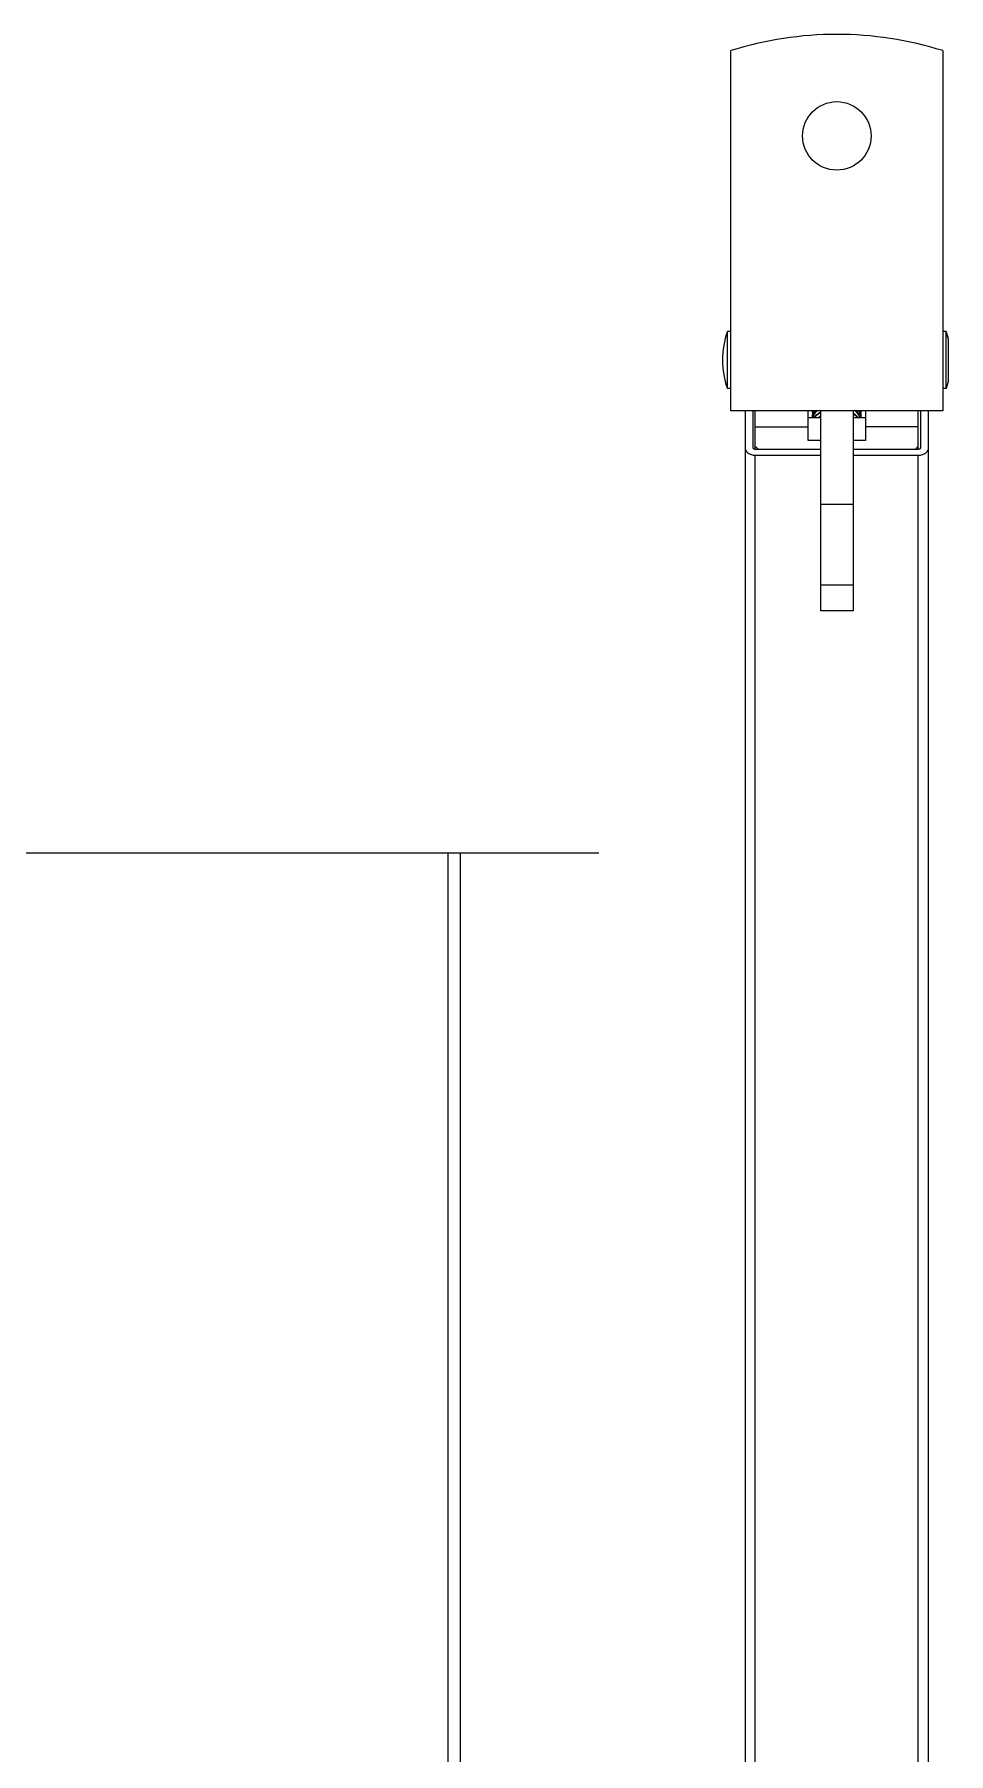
# Model space of a CAD drawing. Extents: x 69728788 to 150676229, y 20327566 to 43663798.
# Drawn here: x 75468554 to 75469576, y 20748519 to 20750441 of the extents above; entities that cross this region are included whole.
import ezdxf

# ---------------------------------------------------------------- set-up
doc = ezdxf.new("R2010")
doc.units = 0
doc.header["$LTSCALE"] = 1000
doc.header["$MEASUREMENT"] = 0
doc.layers.get('0').update_dxf_attribs({"linetype": 'CONTINUOUS'})
doc.layers.add('02___PRT_ALL_AXES', color=7, linetype='CONTINUOUS')

msp = doc.modelspace()

# ---------------------------------------------------------------- linework, layer by layer
at = {"color": 0, "linetype": 'Continuous'}
for p, q in [((75469332.4, 20750019.7), (75469332.4, 20750422.5)), ((75469569.3, 20750422.5), (75469569.3, 20750019.7)), ((75469332.4, 20750108.5), (75469328.8, 20750108.5)), ((75469573, 20750108.5), (75469569.3, 20750108.5)), ((75469332.4, 20750044.7), (75469328.8, 20750044.7)), ((75469573, 20750044.7), (75469569.3, 20750044.7)), ((75469569.3, 20750019.7), (75469332.4, 20750019.7)), ((75469348.4, 20750019.7), (75469348.4, 20747153.2)), ((75469357.5, 20749978.3), (75469357.5, 20750019.7)), ((75469359.7, 20749976.7), (75469359.7, 20750019.7)), ((75469419, 20749986.6), (75469419, 20750019.7)), ((75469432.6, 20750019.7), (75469432.6, 20749796.2)), ((75469469.1, 20750019.7), (75469469.1, 20749796.2)), ((75469482.8, 20750019.7), (75469482.8, 20749986.6)), ((75469542, 20749976.7), (75469542, 20750019.7)), ((75469544.3, 20750019.7), (75469544.3, 20749978.3)), ((75469553.4, 20747153.2), (75469553.4, 20750019.7)), ((75469359.7, 20750001.8), (75469419, 20750001.8)), ((75469478.2, 20750012.1), (75469478.2, 20750012.2)), ((75469542, 20750001.8), (75469482.8, 20750001.8)), ((75469432.6, 20749976.7), (75469359.7, 20749976.7)), ((75469542, 20749976.7), (75469469.1, 20749976.7)), ((75469359.7, 20747150.1), (75469359.7, 20749970.2)), ((75469359.7, 20749970.2), (75469432.6, 20749970.2)), ((75469469.1, 20749970.2), (75469542, 20749970.2)), ((75469542, 20747150.1), (75469542, 20749970.2)), ((75469469.1, 20749915.2), (75469432.6, 20749915.2)), ((75469469.1, 20749825), (75469432.6, 20749825)), ((75469469.1, 20749796.2), (75469432.6, 20749796.2))]:
    msp.add_line(p, q, dxfattribs=at)
at = {"color": 7, "linetype": 'Continuous'}
for p, q in [((75468185.8, 20749525.7), (75469185, 20749525.7)), ((75469016.1, 20749525.7), (75469016.1, 20745885.8)), ((75469029.8, 20749525.7), (75469029.8, 20745885.8))]:
    msp.add_line(p, q, dxfattribs=at)
at = {"color": 0, "linetype": 'Continuous'}
for centre, radius, start, end in [((75469450.9, 20750046), 394.7, 72.5364, 107.4636), ((75469436.1, 20750019.4), 12.5, 178.8134, 179.9997), ((75469436.1, 20750018.4), 12.6, 175.6608, 179.9953), ((75469436.2, 20750018.5), 12.7, 180.0261, 188.8295), ((75469436.2, 20750014.6), 12.7, 171.1911, 179.9741), ((75469436.1, 20750013.6), 12.6, 175.6605, 179.9953), ((75469436.2, 20750013.6), 12.7, 180.0139, 186.93), ((75469436.2, 20750018.4), 12.7, 174.401, 175.6635), ((75469436.6, 20750014.5), 13.1, 164.6083, 171.1845), ((75469436.6, 20750009.7), 13.1, 164.6598, 169.3157), ((75469436.8, 20750014.4), 13.3, 163.5974, 164.6218), ((75469436.8, 20750009.6), 13.3, 163.5953, 164.6668), ((75469437.3, 20750014.3), 13.8, 157.0287, 163.5614), ((75469444.7, 20749993.5), 23.6, 122.8181, 127.9395), ((75469445.6, 20749992), 25.4, 120.9338, 122.8546), ((75469454.2, 20749994.3), 26.8, 54.584, 55.9763), ((75469462.6, 20750012), 15.6, 14.2329, 17.4998), ((75469463, 20750012.1), 15.2, 7.342, 14.2378), ((75469463, 20750016), 15.2, 9.4059, 14.0602), ((75469463.1, 20750017), 15.1, 7.5196, 10.3775), ((75469463.2, 20750016), 15, 3.7181, 9.4047), ((75469463.3, 20750020.9), 14.9, 352.4837, 355.3612), ((75469463.3, 20750017), 14.9, 0.0172, 7.5261), ((75469463.3, 20750016), 14.9, 352.2882, 359.9823), ((75469463.4, 20750012.2), 14.9, 0.0162, 7.3323), ((75469463.4, 20750016), 14.8, 0.0033, 3.71), ((75469445.4, 20749991.5), 24.9, 121.7583, 123.8494), ((75469445.7, 20749990.9), 25.6, 120.8557, 121.764), ((75469454.1, 20749990.3), 27, 55.3596, 55.974), ((75469454.3, 20749990.7), 26.5, 54.0186, 55.3617)]:
    msp.add_arc(centre, radius, start, end, dxfattribs=at)
for points, knots in [([(75469425, 20750019.7), (75469424.8, 20750019.3), (75469424.1, 20750017.7), (75469423.7, 20750015.9), (75469423.6, 20750014.6)], [0, 0, 0, 0, 0.256497, 1, 1, 1, 1]), ([(75469428.8, 20750019.7), (75469427.7, 20750018.6), (75469425.6, 20750016.3), (75469424.3, 20750013.5), (75469424, 20750012.1)], [0, 0, 0, 0, 0.519467, 1, 1, 1, 1]), ([(75469424.1, 20750013.4), (75469424.2, 20750013.9), (75469425.1, 20750016.3), (75469426.5, 20750018.3), (75469427.8, 20750019.7)], [0, 0, 0, 0, 0.239996, 1, 1, 1, 1]), ([(75469425.7, 20750012.1), (75469426.1, 20750012.7), (75469427.9, 20750015.3), (75469430.5, 20750017.4), (75469432.6, 20750018.6)], [0, 0, 0, 0, 0.235297, 1, 1, 1, 1]), ([(75469432.6, 20750017.7), (75469431.9, 20750017.3), (75469429.6, 20750015.8), (75469427.5, 20750013.8), (75469426.3, 20750012.1)], [0, 0, 0, 0, 0.26441, 1, 1, 1, 1]), ([(75469469.2, 20750017.5), (75469469.7, 20750017.1), (75469471.8, 20750015.6), (75469473.7, 20750013.7), (75469474.9, 20750012.1)], [0, 0, 0, 0, 0.260528, 1, 1, 1, 1]), ([(75469474.1, 20750012.1), (75469473.8, 20750012.5), (75469472.5, 20750014), (75469470.9, 20750015.3), (75469469.7, 20750016.2)], [0, 0, 0, 0, 0.242618, 1, 1, 1, 1]), ([(75469477.1, 20750012.1), (75469476.8, 20750012.8), (75469475.4, 20750015.7), (75469473.2, 20750018.1), (75469471.4, 20750019.7)], [0, 0, 0, 0, 0.238978, 1, 1, 1, 1]), ([(75469472.4, 20750019.7), (75469473, 20750019.2), (75469475.1, 20750017), (75469476.7, 20750014.2), (75469477.4, 20750012.1)], [0, 0, 0, 0, 0.263007, 1, 1, 1, 1]), ([(75469478.2, 20750012.2), (75469478.1, 20750013.5), (75469477.6, 20750016.1), (75469476.4, 20750018.6), (75469475.6, 20750019.7)], [0, 0, 0, 0, 0.49066, 1, 1, 1, 1]), ([(75469476.2, 20750019.7), (75469476.4, 20750019.4), (75469476.9, 20750018.5), (75469477.3, 20750017.5), (75469477.5, 20750016.7)], [0, 0, 0, 0, 0.253666, 1, 1, 1, 1]), ([(75469348.4, 20749978.3), (75469348.4, 20749976.7), (75469350.1, 20749973.1), (75469353.4, 20749971.4), (75469355.3, 20749970.9)], [0, 0, 0, 0, 0.452141, 1, 1, 1, 1]), ([(75469359.7, 20749976.7), (75469359.5, 20749976.7), (75469358.5, 20749976.8), (75469357.5, 20749977.6), (75469357.5, 20749978.3)], [0, 0, 0, 0, 0.29846, 1, 1, 1, 1]), ([(75469544.3, 20749978.3), (75469544.3, 20749977.6), (75469543.2, 20749976.8), (75469542.3, 20749976.7), (75469542, 20749976.7)], [0, 0, 0, 0, 0.70154, 1, 1, 1, 1]), ([(75469546.5, 20749970.9), (75469548.3, 20749971.4), (75469551.7, 20749973.1), (75469553.4, 20749976.7), (75469553.4, 20749978.3)], [0, 0, 0, 0, 0.547859, 1, 1, 1, 1])]:
    msp.add_open_spline(points, degree=3, knots=knots, dxfattribs=at)
for points in [[(75469355.3, 20749970.9), (75469356.7, 20749970.4), (75469358.2, 20749970.2), (75469359.7, 20749970.2)], [(75469542, 20749970.2), (75469543.5, 20749970.2), (75469545, 20749970.4), (75469546.5, 20749970.9)]]:
    msp.add_open_spline(points, degree=3, dxfattribs=at)
at = {"layer": '02___PRT_ALL_AXES', "color": 0, "linetype": 'Continuous'}
for p, q in [((75469328.8, 20750044.7), (75469328.8, 20750108.5)), ((75469332.4, 20750108.5), (75469328.8, 20750108.5)), ((75469573, 20750108.5), (75469569.3, 20750108.5)), ((75469573, 20750044.7), (75469573, 20750108.5)), ((75469575.8, 20750099.4), (75469573, 20750108.5)), ((75469575.8, 20750053.8), (75469575.8, 20750099.4)), ((75469575.8, 20750053.8), (75469573, 20750044.7)), ((75469332.4, 20750044.7), (75469328.8, 20750044.7)), ((75469573, 20750044.7), (75469569.3, 20750044.7)), ((75469432.6, 20750012.1), (75469419, 20750012.1)), ((75469482.8, 20750012.1), (75469469.1, 20750012.1)), ((75469359.7, 20749980.3), (75469363.3, 20749976.7)), ((75469432.6, 20749986.6), (75469419, 20749986.6)), ((75469482.8, 20749986.6), (75469469.1, 20749986.6)), ((75469538.4, 20749976.7), (75469542, 20749980.3))]:
    msp.add_line(p, q, dxfattribs=at)
msp.add_circle((75469450.9, 20750327.2), 38.3, dxfattribs=at)
for centre, start, end in [((75469414.1, 20750076.6), 159.5127, 200.4873), ((75469487.6, 20750076.6), 14.4775, 20.4873), ((75469487.6, 20750076.6), 339.5127, 345.5225)]:
    msp.add_arc(centre, 91.1, start, end, dxfattribs=at)

doc.saveas('drawing.dxf')
